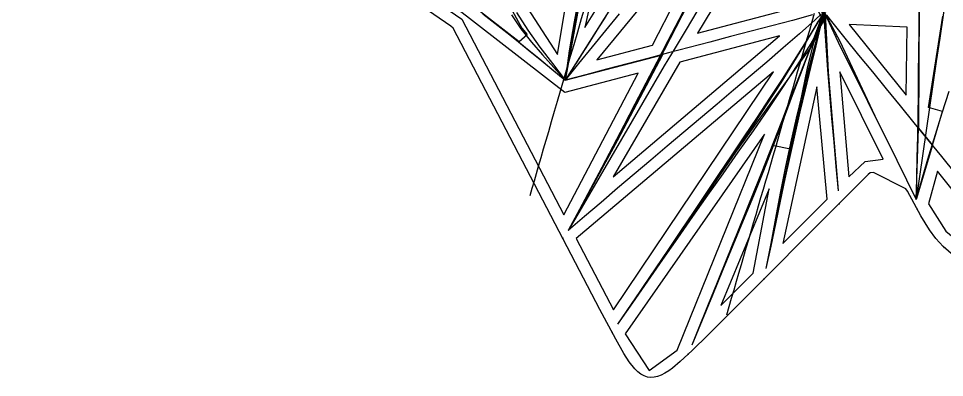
# Model space of a CAD drawing. Header units: metres. Extents: x 465982 to 489928, y 209046 to 231790.
# Drawn here: x 466632 to 471923, y 209909 to 211962 of the extents above; entities that cross this region are included whole.
import ezdxf

# ---------------------------------------------------------------- set-up
doc = ezdxf.new("R2010")
doc.units = ezdxf.units.M
for name, color, linetype in [('ANCHORS_INSIDE', 30, 'CONTINUOUS'), ('ANCHORS_OUTSIDE', 30, 'CONTINUOUS'), ('CELL', 1, 'CONTINUOUS'), ('GREEN_CORRIDOR_EDGES', 3, 'CONTINUOUS'), ('GREEN_CORRIDOR_PARCELS', 3, 'CONTINUOUS'), ('RAILWAY', 7, 'CONTINUOUS'), ('WOOL_PARCELS', 32, 'CONTINUOUS'), ('WOOL_ROADS_L2', 94, 'CONTINUOUS'), ('WOOL_THREADS', 8, 'CONTINUOUS')]:
    doc.layers.add(name, color=color, linetype=linetype)

msp = doc.modelspace()

# ---------------------------------------------------------------- linework, layer by layer
at = {"layer": 'ANCHORS_INSIDE'}
for p in [(469731.242, 211554.964), (471321.884, 210902.726), (471766.807, 210871.443), (469741.413, 210706.535), (470890.907, 210471.598), (470024.136, 210166.463), (470458.476, 210041.956)]:
    msp.add_point(p, dxfattribs=at)
at = {"layer": 'ANCHORS_OUTSIDE'}
msp.add_point((471921.901, 210652.881), dxfattribs=at)
at = {"layer": 'CELL'}
msp.add_lwpolyline([(471961.43, 210617.74), (471915.84, 210658.27), (471894.71, 210680.29), (471874.65, 210703.44), (471837.49, 210752.82), (471787.51, 210832.77), (471712.13, 210973.58), (471702.66, 210987.87), (471517.7, 211081.94), (471499.32, 211079.65), (471487.99, 211068.89), (470572.83, 210153.41), (470481.37, 210063.3), (470413.43, 209999.96), (470368.93, 209962.94), (470347.08, 209947), (470325.57, 209933.32), (470304.47, 209922.3), (470283.84, 209914.32), (470263.72, 209909.7), (470244.16, 209908.67), (470225.16, 209911.37), (470206.74, 209917.79), (470188.87, 209927.83), (470171.53, 209941.25), (470154.65, 209957.76), (470122.09, 209998.49), (470090.69, 210046.81), (470044.82, 210127.36), (469954.56, 210298), (469114.88, 211907.4), (469102.9, 211918.48), (466631.87, 213617.31)], dxfattribs=at)
at = {"layer": 'GREEN_CORRIDOR_EDGES'}
msp.add_lwpolyline([(469555.243, 210950.574), (469567.306, 210992.032), (469579.476, 211033.706), (469591.582, 211075.234), (469603.758, 211116.937), (469618.069, 211166.237), (469632.623, 211216.147), (469647.175, 211266.125), (469661.742, 211316.068), (469678.396, 211373.414), (469695.346, 211431.642), (469712.301, 211489.95), (469729.292, 211548.254), (469748.208, 211613.392), (469767.611, 211680.064), (469786.951, 211746.686), (469806.389, 211813.402), (469827.566, 211886.326), (469849.383, 211961.31), (469871.152, 212036.327)], dxfattribs=at)
at = {"layer": 'GREEN_CORRIDOR_PARCELS'}
for points in [[(469868.043, 211909.784), (470238.908, 212506.353), (470025.459, 212631.185)], [(469937.054, 211726.22), (470255.508, 211810.076), (470525.15, 212338.247), (470467.366, 212372.206)], [(470511.785, 211878.312), (471062.48, 212022.74), (470720.117, 212223.642)], [(471704.922, 211524.28), (471709.176, 211913.219), (471377.819, 211926.886)], [(470980.491, 211862.306), (470411.725, 211713.137), (470029.213, 211057.234)], [(470031.266, 210296.241), (470945.83, 211656.919), (469818.926, 210703.229)], [(471376.301, 211055.486), (471469.077, 211143.595), (471573.161, 211156.563), (471325.685, 211656.22)], [(470999.816, 210675.588), (471252.432, 210928.291), (471194.47, 211571.37)], [(472323.22, 210502.925), (472183.257, 210759.163), (472057.407, 210692.622), (471982.222, 210720.219), (471973.162, 210793.653), (472049.727, 210880.304), (471883.154, 211089.009), (471831.555, 210901.516), (471930.214, 210745.532), (472076.797, 210625.826)], [(470645.739, 210321.386), (470830.047, 210505.759), (470920.438, 210988.092)]]:
    msp.add_lwpolyline(points, close=True, dxfattribs=at)
at = {"layer": 'RAILWAY'}
msp.add_lwpolyline([(470678.58, 210266.86), (470692.59, 210314.83), (470706.59, 210362.8), (470720.6, 210410.77), (470734.6, 210458.74), (470748.61, 210506.35), (470762.61, 210554.32), (470776.62, 210602.29), (470790.62, 210650.26), (470804.63, 210697.88), (470818.63, 210745.85), (470832.64, 210793.82), (470846.64, 210841.79), (470860.65, 210889.76), (470874.65, 210937.73), (470888.66, 210985.34), (470902.66, 211033.31), (470916.67, 211081.28), (470930.67, 211129.25), (470944.68, 211177.22), (470958.68, 211225.19), (470972.34, 211272.81), (470986.34, 211320.78), (471000.35, 211368.75), (471014.35, 211416.71), (471028.36, 211464.68), (471042.01, 211512.65), (471056.02, 211560.62), (471070.02, 211608.24), (471083.67, 211656.21), (471097.68, 211704.18), (471111.68, 211752.15), (471125.69, 211800.12), (471139.34, 211848.08), (471153.35, 211896.05), (471167, 211944.02), (471181.01, 211991.99)], dxfattribs=at)
at = {"layer": 'WOOL_PARCELS'}
for points in [[(469747.629, 210839.884), (470172.041, 211649.243), (469753.251, 211539.252), (468019.206, 212888.404), (467880.732, 212840.26), (469164.407, 211957.735)], [(469711.247, 211756.303), (469858.593, 212645.059), (469161.682, 212750.055), (469474.385, 212126.248)], [(470234.843, 209948.294), (470395.835, 210065.741), (470894.239, 211299.88), (470098.102, 210158.719)]]:
    msp.add_lwpolyline(points, close=True, dxfattribs=at)
at = {"layer": 'WOOL_ROADS_L2'}
for points in [[(468752.885, 213622.757), (468815.976, 213404.567), (468956.983, 213041.371), (469323.04, 212246.785), (469508.6, 211905.805), (469538.676, 211869.699)], [(467991.846, 212998.998), (468011.198, 212969.673), (468296.641, 212760.179), (469492.129, 211830.926)], [(469977.973, 212694.324), (469925.188, 212513.802), (469892.152, 212357.489), (469755.742, 211609.117)], [(471779.817, 212382.713), (471775.513, 211334.069)], [(470014.732, 212019.89), (469755.742, 211609.117), (470311.404, 211754.487), (470052.671, 211261.67), (469772.864, 210748.53)], [(471240.574, 211989.3), (471173.253, 211816.715)], [(471240.574, 211989.3), (471260.187, 211619.996), (471315.489, 210977.125)], [(471240.574, 211989.3), (471324.827, 211833.112), (471539.188, 211376.546)], [(471853.938, 211237.431), (471911.393, 211429.465), (471831.644, 211453.325), (471914.513, 211975.814)], [(469492.129, 211830.926), (469538.676, 211869.699)], [(471173.253, 211816.715), (470732.082, 211203.744), (470055.562, 210212.85)], [(471173.253, 211816.715), (471139.405, 211678.328), (471043.759, 211214.021)], [(471853.938, 211237.431), (471760.712, 210925.838), (471775.513, 211334.069)], [(471775.513, 211334.069), (471853.938, 211237.431)], [(471043.759, 211214.021), (470940.989, 211235.288), (470479.581, 210093.908)], [(471043.759, 211214.021), (470903.221, 210531.782)]]:
    msp.add_lwpolyline(points, dxfattribs=at)
at = {"layer": 'WOOL_THREADS'}
for points in [[(470879.111, 216165.374), (470775.426, 215989.24), (470680.125, 215809.087), (470618.376, 215614.641), (470604.684, 215409.995), (470603.836, 215204.766), (470590.554, 215000.255), (470553.831, 214798.384), (470507.843, 214598.242), (470460.971, 214398.026), (470410.603, 214198.676), (470354.649, 214001.086), (470295.552, 213804.634), (470237.623, 213607.552), (470182.659, 213409.19), (470126.799, 213210.984), (470067.842, 213013.774), (470008.839, 212816.826), (469954.11, 212618.664), (469907.328, 212418.254), (469865.633, 212216.739), (469826.905, 212014.62), (469790.163, 211812.071), (469755.742, 211609.117)], [(470818.99, 216061.451), (470711.716, 215871.905), (470632.708, 215669.021), (470606.078, 215451.981), (470598.797, 215233.572), (470587.029, 215015.557), (470551.528, 214799.846), (470504.474, 214586.191), (470454.65, 214372.926), (470400.036, 214160.844), (470339.342, 213950.235), (470275.713, 213740.399), (470215.989, 213529.211), (470156.917, 213317.935), (470095.6, 213107.286), (470030.91, 212897.641), (469969.354, 212687.004), (469918.372, 212473.263), (469873.948, 212257.896), (469833.002, 212041.946), (469793.916, 211825.627), (469755.742, 211609.117)], [(470817.292, 216059.957), (470704.369, 215860.977), (470624.113, 215647.245), (470603.144, 215418.85), (470599.701, 215189.307), (470582.08, 214960.358), (470540.511, 214733.591), (470490.322, 214508.609), (470434.963, 214285.144), (470373.745, 214063.321), (470308.002, 213843.012), (470242.637, 213622.381), (470180.324, 213400.642), (470116.906, 213179.182), (470050.426, 212958.496), (469986.947, 212737.248), (469931.078, 212513.837), (469881.98, 212288.829), (469837.592, 212062.748), (469795.969, 211836.108), (469755.742, 211609.117)], [(469837.871, 212109.242), (469807.492, 211942.831), (469777.877, 211776.421), (469755.742, 211609.117)], [(470466.803, 212076.179), (470404.908, 211954.942), (470342.694, 211833.769), (470280.051, 211712.995), (470217.137, 211592.286), (470154.242, 211471.365), (470091.13, 211350.496), (470027.934, 211229.743), (469964.667, 211109.091), (469901.131, 210988.695), (469837.198, 210868.659), (469772.864, 210748.53)], [(471934.682, 212112.327), (471915.272, 211980.596), (471895.832, 211848.826), (471876.389, 211716.952), (471857.096, 211585.119), (471837.73, 211453.255), (471818.436, 211321.386), (471799.153, 211189.542), (471779.889, 211057.77), (471760.712, 210925.838)], [(470035.302, 212052.153), (469965.61, 211941.104), (469895.781, 211830.288), (469825.874, 211719.666), (469755.742, 211609.117)], [(470454.63, 212040.22), (470388.045, 211910.167), (470320.616, 211780.744), (470252.695, 211651.642), (470184.951, 211522.268), (470116.995, 211393.067), (470048.805, 211263.966), (469980.387, 211134.873), (469911.831, 211005.81), (469842.608, 210877.142), (469772.864, 210748.53)], [(471258.462, 212032.932), (471214.843, 211951.942), (471161.648, 211809.226), (471107.254, 211664.868), (471052.793, 211521.145), (470998.919, 211377.472), (470944.858, 211233.782), (470888.869, 211090.645), (470831.428, 210948.037), (470772.722, 210805.773), (470714.057, 210663.578), (470655.443, 210521.319), (470596.86, 210379.013), (470538.256, 210236.571), (470479.581, 210093.908)], [(471242.803, 212023.069), (471215.707, 211949.857), (471166.854, 211819.518), (471116.49, 211687.699), (471065.408, 211555.151), (471014.334, 211421.947), (470963.043, 211288.518), (470911.315, 211154.977), (470858.275, 211022.029), (470804.17, 210889.401), (470750.029, 210756.757), (470695.917, 210624.164), (470641.823, 210491.598), (470587.736, 210359.031), (470533.69, 210226.551), (470479.581, 210093.908)], [(471254.408, 212032.838), (471220.134, 211953.478), (471183.369, 211815.412), (471146.875, 211675.055), (471110.503, 211533.797), (471076.328, 211391.83), (471043.824, 211249.578), (471013.06, 211106.833), (470984.203, 210963.572), (470957.264, 210819.809), (470930.301, 210675.93), (470903.221, 210531.782)], [(471218.995, 212026.412), (471237.907, 211939.242), (471247.859, 211780.369), (471260.273, 211620.023), (471274.01, 211459.538), (471287.814, 211298.951), (471301.639, 211138.174), (471315.489, 210977.125)], [(471246.564, 212048.353), (471232.775, 211958.665), (471225.239, 212042.151)], [(469284.948, 211989.525), (469353.42, 211935.912), (469421.359, 211882.047), (469488.727, 211827.956), (469555.653, 211773.749), (469622.377, 211719.193), (469689.036, 211664.392), (469755.742, 211609.117)], [(469298.21, 211980.424), (469375.514, 211919.702), (469452.254, 211858.477), (469528.5, 211796.689), (469604.413, 211734.515), (469680.137, 211672.077), (469755.742, 211609.117)], [(469448.255, 211983.153), (469502.77, 211902.911), (469562.732, 211826.825), (469626.651, 211753.997), (469691.78, 211682.278), (469755.742, 211609.117)], [(469477.455, 211996.838), (469541.874, 211896.225), (469611.14, 211798.952), (469683.69, 211704.363), (469755.742, 211609.117)], [(470063.676, 211989.024), (469986.54, 211894.098), (469909.615, 211799.106), (469832.721, 211704.152), (469755.742, 211609.117)], [(469818.749, 211984.628), (469785.949, 211797.08), (469755.742, 211609.117)], [(471169.182, 211982.061), (471054.273, 211951.275), (470936.155, 211920.146), (470817.926, 211889.136), (470699.695, 211858.128), (470581.465, 211827.12), (470463.355, 211796.036), (470345.625, 211764.705), (470228.006, 211733.35), (470110.039, 211702.287), (469991.854, 211671.39), (469873.74, 211640.369), (469755.742, 211609.117)], [(469987.76, 211976.068), (469910.685, 211853.692), (469833.383, 211731.358), (469755.742, 211609.117)], [(470508.456, 212002.871), (470446.172, 211898.9), (470383.949, 211794.944), (470321.951, 211690.909), (470260.364, 211586.57), (470199.143, 211481.998), (470138.106, 211377.335), (470077.224, 211272.531), (470016.416, 211167.572), (469955.678, 211062.539), (469894.833, 210957.748), (469833.973, 210853.208), (469772.864, 210748.53)], [(471219.129, 211985.99), (471184.661, 211954.506), (471095.384, 211874.754), (471002.221, 211793.676), (470908.098, 211713.036), (470813.292, 211632.782), (470718.473, 211552.536), (470623.654, 211472.291), (470528.835, 211392.046), (470434.016, 211311.8), (470339.196, 211231.555), (470244.377, 211151.31), (470149.558, 211071.065), (470054.747, 210990.815), (469960.406, 210910.323), (469866.593, 210829.544), (469772.864, 210748.53)], [(471194.989, 212014.847), (471231.696, 211946.367), (471159.217, 211818.971), (471079.907, 211692.448), (470998.452, 211566.67), (470914.57, 211442.376), (470829.299, 211319.084), (470742.525, 211196.834), (470655.982, 211074.44), (470569.793, 210951.87), (470483.861, 210829.092), (470398.124, 210706.199), (470312.502, 210583.164), (470226.916, 210459.951), (470141.293, 210336.525), (470055.562, 210212.85)], [(471243.175, 211996.058), (471201.149, 211946.673), (471132.785, 211829.573), (471061.269, 211711.619), (470987.911, 211594.274), (470912.45, 211477.906), (470835.609, 211362.272), (470757.673, 211247.236), (470679.668, 211132.238), (470601.642, 211017.248), (470523.603, 210902.266), (470445.554, 210787.29), (470367.502, 210672.319), (470289.451, 210557.357), (470211.477, 210442.509), (470133.579, 210327.768), (470055.562, 210212.85)], [(471237.83, 211985.832), (471200.232, 211941.077), (471129.742, 211825.61), (471056.755, 211709.022), (470982.548, 211592.837), (470906.788, 211477.194), (470830.018, 211361.984), (470752.776, 211246.979), (470675.444, 211131.995), (470598.047, 211017.024), (470520.596, 210902.064), (470443.103, 210787.114), (470365.576, 210672.174), (470288.029, 210557.244), (470210.54, 210442.432), (470133.113, 210327.729), (470055.562, 210212.85)], [(471223.585, 211982.019), (471197.974, 211939.731), (471132.39, 211832.634), (471064.338, 211724.024), (470994.908, 211615.237), (470924.157, 211506.71), (470852.497, 211398.503), (470780.188, 211290.525), (470707.8, 211182.567), (470635.388, 211074.673), (470562.992, 210966.885), (470490.513, 210859.051), (470417.991, 210751.217), (470345.468, 210643.432), (470272.985, 210535.745), (470200.582, 210428.203), (470128.151, 210320.639), (470055.562, 210212.85)], [(471227.409, 211988.584), (471210.535, 211936.955), (471165.188, 211817.126), (471118.362, 211695.461), (471070.825, 211573.054), (471023.006, 211449.92), (470974.982, 211326.401), (470927.05, 211202.729), (470878.37, 211079.262), (470828.804, 210956.131), (470778.945, 210832.918), (470729.026, 210709.625), (470679.074, 210586.288), (470629.156, 210463.06), (470579.287, 210339.974), (470529.48, 210217.052), (470479.581, 210093.908)], [(471228.04, 211983.076), (471211.93, 211940.259), (471171.22, 211833.299), (471126.819, 211718.594), (471081.631, 211603.078), (471036.415, 211487.107), (470991.342, 211370.891), (470946.251, 211254.605), (470900.71, 211138.23), (470854.402, 211022.103), (470807.627, 210906.107), (470760.815, 210790.102), (470714.012, 210674.166), (470667.158, 210558.148), (470620.291, 210442.128), (470573.399, 210326.072), (470526.521, 210210.064), (470479.581, 210093.908)], [(471241.282, 212018.516), (471220.484, 211944.466), (471185.73, 211806.781), (471151.023, 211666.899), (471116.431, 211526.167), (471083.145, 211385.069), (471051.046, 211243.728), (471020.158, 211101.948), (470990.537, 210959.736), (470961.444, 210817.271), (470932.358, 210674.671), (470903.221, 210531.782)], [(471230.913, 211985.701), (471218.104, 211934.323), (471187.51, 211811.163), (471156.501, 211685.589), (471125.534, 211558.751), (471095.244, 211431.262), (471065.672, 211303.354), (471037.026, 211175.072), (471009.266, 211046.53), (470982.552, 210917.767), (470956.089, 210789.055), (470929.667, 210660.482), (470903.221, 210531.782)], [(471228.596, 211975.775), (471217.13, 211929.168), (471187.128, 211806.42), (471156.782, 211681.235), (471126.527, 211554.899), (471096.775, 211427.872), (471067.562, 211300.421), (471039.057, 211172.608), (471011.231, 211044.551), (470984.059, 210916.288), (470957.089, 210788.075), (470930.166, 210659.994), (470903.221, 210531.782)], [(471218.85, 212009.488), (471236.427, 211942.163), (471244.314, 211807.17), (471254.079, 211669.176), (471265.584, 211530.677), (471278.071, 211392.193), (471290.559, 211253.791), (471303.021, 211115.528), (471315.489, 210977.125)], [(471235.586, 211978.274), (471239.517, 211916.025), (471250.179, 211760.884), (471262.661, 211604.204), (471275.848, 211447.403), (471289.053, 211290.683), (471302.262, 211133.986), (471315.489, 210977.125)], [(471236.01, 211973.194), (471239.046, 211923.057), (471247.922, 211790.288), (471258.184, 211655.202), (471269.293, 211519.686), (471280.831, 211384.029), (471292.382, 211248.384), (471303.928, 211112.832), (471315.489, 210977.125)], [(471244.487, 211978.039), (471263.897, 211936.322), (471316.327, 211826.251), (471371.634, 211713.939), (471427.574, 211601.617), (471483.433, 211489.116), (471539.188, 211376.546), (471594.818, 211263.896), (471650.439, 211151.245), (471705.712, 211038.618), (471760.712, 210925.838)], [(471249.078, 211981.338), (471277.717, 211945.379), (471354.026, 211849.971), (471432.473, 211753.058), (471511.135, 211656.239), (471590.006, 211559.437), (471668.98, 211462.704), (471747.89, 211366.038), (471826.514, 211269.411), (471905.287, 211172.83), (471984.371, 211076.153)], [(471776.75, 212010.179), (471775.829, 211889.642), (471774.796, 211768.994), (471773.476, 211648.32), (471771.914, 211527.645), (471770.276, 211407.041), (471768.269, 211286.656), (471765.891, 211166.364), (471763.292, 211046.258), (471760.712, 210925.838)], [(471947.279, 211543.817), (471907.748, 211420.727), (471869.191, 211297.479), (471832.13, 211173.946), (471796.039, 211050.085), (471760.712, 210925.838)]]:
    msp.add_lwpolyline(points, dxfattribs=at)

doc.saveas('drawing.dxf')
